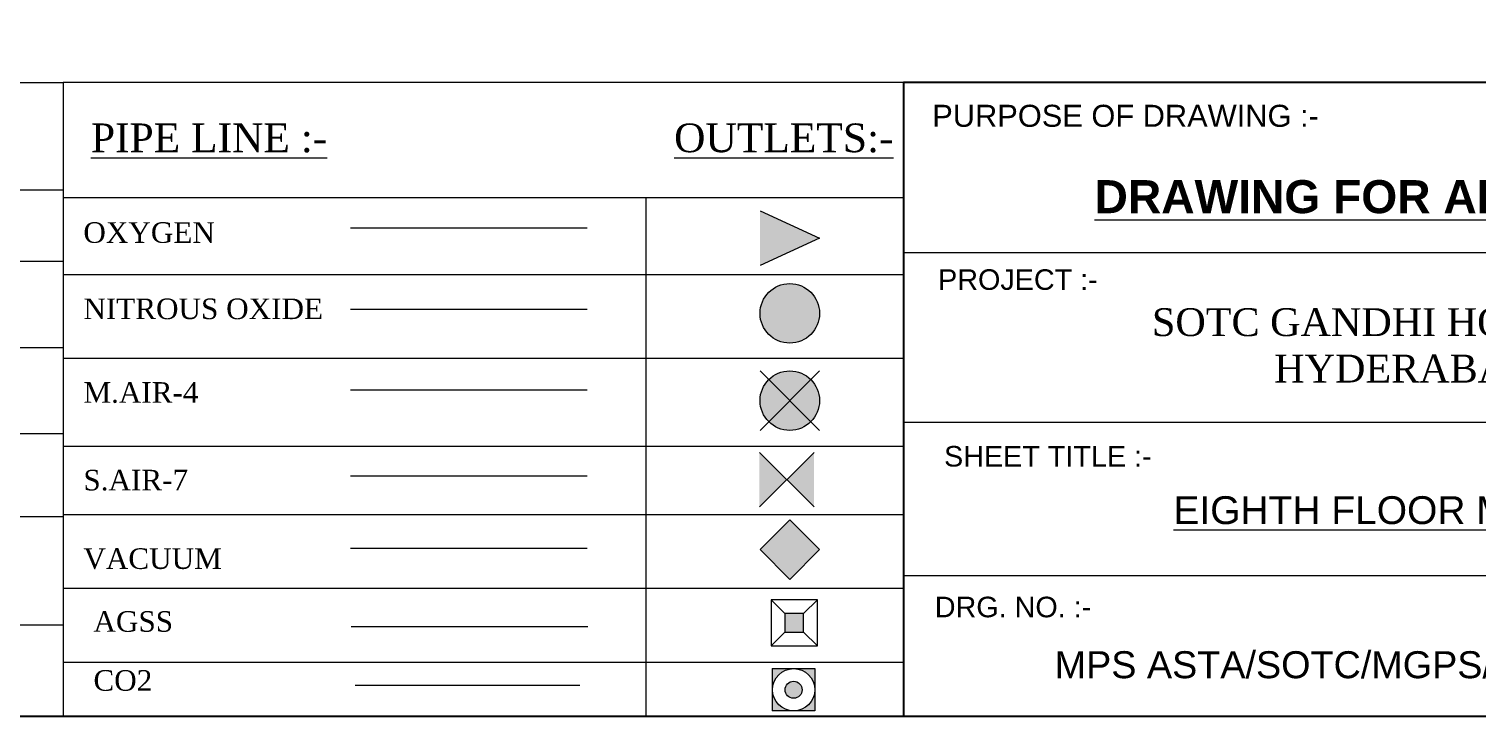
# Model space of a CAD drawing. Header units: metres. Extents: x 11749222 to 11901021, y -3863762 to -3708780.
# Drawn here: x 11804703 to 11843376, y -3863729 to -3845368 of the extents above; entities that cross this region are included whole.
import ezdxf
from ezdxf.enums import TextEntityAlignment as Align

# ---------------------------------------------------------------- set-up
doc = ezdxf.new("R2010")
doc.units = ezdxf.units.M
doc.header["$MEASUREMENT"] = 0
for name, color, linetype in [('A- Format text', 251, 'CONTINUOUS'), ('A0_SHEET FORMAT-KYI$0$G-ANNO-TTLB', 8, 'CONTINUOUS'), ('formate text', 7, 'CONTINUOUS'), ('I-REVISION 6', 8, 'CONTINUOUS'), ('proposed floor pattern', 5, 'CONTINUOUS'), ('TITLE', 251, 'CONTINUOUS')]:
    doc.layers.add(name, color=color, linetype=linetype)
for name, color, linetype, lineweight in [('MEDI AGSS', 173, 'CONTINUOUS', 13), ('MEDI AIR 7', 4, 'CONTINUOUS', 25), ('MEDI AIR-4', 6, 'CONTINUOUS', 25), ('Medi CO2', 30, 'CONTINUOUS', 5), ('MEDI N2O', 5, 'CONTINUOUS', 25), ('MEDI O2', 3, 'CONTINUOUS', 25), ('MEDI VAC', 1, 'CONTINUOUS', 25), ('MGPS', 123, 'CONTINUOUS', 13), ('N2O', 251, 'CONTINUOUS', 18)]:
    doc.layers.add(name, color=color, linetype=linetype, lineweight=lineweight)
doc.styles.add('01_Format A1_Landscape$0$STANDARD', font='times.ttf')
doc.styles.add('FORMATE', font='arialbd.ttf')
doc.styles.add('ROMANTIC', font='romantic.ttf')
doc.styles.add('style3', font='arial.ttf', dxfattribs={"height": 200})

# ---------------------------------------------------------------- blocks, each defined once
blk = doc.blocks.new('A$C3A3D1474')
at = {"layer": 'MEDI AGSS', "lineweight": 15}
h = blk.add_hatch(color=256, dxfattribs=at)
h.dxf.hatch_style = 1
h.paths.add_polyline_path([(258, 255), (-258, 255), (-258, -255), (258, -255)])
for p, q in [((-638, -635), (-638, 635)), ((-638, 635), (638, 635)), ((-638, 635), (-256, 255)), ((256, 255), (638, 635)), ((638, 635), (638, -635)), ((-638, -635), (-256, -255)), ((256, -255), (638, -635)), ((638, -635), (-638, -635))]:
    blk.add_line(p, q, dxfattribs=at)
at = {"layer": 'MEDI AGSS', "lineweight": 15, "elevation": 0}
blk.add_lwpolyline([(-258, 255), (258, 255), (258, -255), (-258, -255)], close=True, dxfattribs=at)
blk = doc.blocks.new('A$C53F779DD')
at = {"layer": 'Medi CO2', "linetype": 'ByBlock', "lineweight": 15}
h = blk.add_hatch(color=30, dxfattribs=at)
h.dxf.hatch_style = 1
h.paths.add_polyline_path([(635, 0), (638, 635), (0, 635, -0.414214)])
h.paths.add_polyline_path([(0, 635), (-638, 635), (-635, 0, -0.414214)])
h.paths.add_polyline_path([(0, -635, -0.414214), (-635, 0), (-638, -635)])
h.paths.add_polyline_path([(638, -635), (635, 0, -0.414214), (0, -635)])
h.paths.add_polyline_path([(255, 0, 1), (-255, 0, 1)])
at = {"layer": 'Medi CO2', "color": 30, "linetype": 'ByBlock', "lineweight": 15}
for p, q in [((-641, 635), (636, 635)), ((-638, -635), (-638, 635)), ((636, 635), (636, -635)), ((636, -635), (-641, -635))]:
    blk.add_line(p, q, dxfattribs=at)
for radius in [635, 255]:
    blk.add_circle((0, 0), radius, dxfattribs=at)

msp = doc.modelspace()

# ---------------------------------------------------------------- hatches: boundary and pattern name
at = {"layer": 'MEDI AIR 7', "lineweight": 15}
h = msp.add_hatch(color=4, dxfattribs=at)
h.dxf.hatch_style = 1
h.paths.add_polyline_path([(11825670.5, -3856682.5), (11824940.7, -3857412.3), (11825670.5, -3858142.1)])
h.paths.add_polyline_path([(11824940.7, -3857412.3), (11824211, -3856682.5), (11824211, -3858142.1)])
at = {"layer": 'MEDI AIR-4', "lineweight": 15}
h = msp.add_hatch(color=256, dxfattribs=at)
h.dxf.hatch_style = 1
h.paths.add_polyline_path([(11825583.5, -3854738), (11825021.5, -3855300), (11825583.5, -3855861.9, 0.1989124), (11825816.2, -3855300, 0.1989124)])
h.paths.add_polyline_path([(11825021.5, -3855300), (11824459.5, -3855861.9, 0.4142136), (11825583.5, -3855861.9)])
h.paths.add_polyline_path([(11824459.5, -3854738, 0.1989124), (11824226.8, -3855300, 0.1989124), (11824459.5, -3855861.9), (11825021.5, -3855300)])
h.paths.add_polyline_path([(11825583.5, -3854738, 0.4142136), (11824459.5, -3854738), (11825021.5, -3855300)])
at = {"layer": 'MEDI N2O', "linetype": 'Continuous', "lineweight": 15}
h = msp.add_hatch(color=5, dxfattribs=at)
h.dxf.hatch_style = 1
h.paths.add_polyline_path([(11825583.5, -3852405.9), (11825021.5, -3852967.8), (11825583.5, -3853529.8, 0.1989124), (11825816.2, -3852967.8, 0.1989124)])
h.paths.add_polyline_path([(11825021.5, -3852967.8), (11824459.5, -3853529.8, 0.4142136), (11825583.5, -3853529.8)])
h.paths.add_polyline_path([(11824459.5, -3852405.9, 0.1989124), (11824226.8, -3852967.8, 0.1989124), (11824459.5, -3853529.8), (11825021.5, -3852967.8)])
h.paths.add_polyline_path([(11825583.5, -3852405.9, 0.4142136), (11824459.5, -3852405.9), (11825021.5, -3852967.8)])
at = {"layer": 'MEDI O2', "lineweight": 15}
h = msp.add_hatch(color=256, dxfattribs=at)
h.dxf.hatch_style = 1
h.paths.add_polyline_path([(11824226.8, -3850227.7), (11824226.8, -3851689.6), (11825816.2, -3850958.6)])
at = {"layer": 'MEDI VAC', "lineweight": 15}
h = msp.add_hatch(color=256, dxfattribs=at)
h.dxf.hatch_style = 1
h.paths.add_polyline_path([(11825021.5, -3860077.2), (11825816.2, -3859282.5), (11825021.5, -3858487.7), (11824226.8, -3859282.5)])

# ---------------------------------------------------------------- linework, layer by layer
at = {"layer": 'A0_SHEET FORMAT-KYI$0$G-ANNO-TTLB', "color": 7}
msp.add_lwpolyline([(11828060.4, -3863728.8), (11850682.5, -3863728.8), (11850682.5, -3846802.3), (11828060.4, -3846802.3)], close=True, dxfattribs=at)
at = {"layer": 'I-REVISION 6', "color": 7}
msp.add_lwpolyline([(11771693.7, -3708780.2), (11771693.7, -3863728.8), (11881253.4, -3863728.8), (11881253.4, -3708780.2)], close=True, dxfattribs=at)
at = {"layer": 'MEDI AGSS', "lineweight": 15}
msp.add_line((11813308.7, -3861334.9), (11819629, -3861334.9), dxfattribs=at)
at = {"layer": 'MEDI AIR 7', "color": 4, "lineweight": 15}
for p, q in [((11824211, -3856682.5, -1703198.1), (11825670.5, -3858142.1, -1703198.1)), ((11825670.5, -3856682.5, -1703198.1), (11824211, -3858142.1, -1703198.1)), ((11813288.5, -3857310.4), (11819608.7, -3857310.4))]:
    msp.add_line(p, q, dxfattribs=at)
at = {"layer": 'MEDI AIR-4', "lineweight": 15}
for p, q in [((11824226.8, -3854505.2, -1218159.9), (11825816.2, -3856094.7, -1218159.9)), ((11825816.2, -3854505.2, -1218159.9), (11824226.8, -3856094.7, -1218159.9)), ((11813288.5, -3855011.4), (11819608.7, -3855011.4))]:
    msp.add_line(p, q, dxfattribs=at)
msp.add_circle((11825021.5, -3855300, -1218159.9), 794.7, dxfattribs=at)
at = {"layer": 'Medi CO2', "color": 30, "linetype": 'ByBlock', "lineweight": 15}
msp.add_line((11813411.9, -3862907.2), (11819417.8, -3862907.2), dxfattribs=at)
at = {"layer": 'MEDI N2O', "color": 5, "linetype": 'Continuous', "lineweight": 15}
msp.add_line((11813288.5, -3852853.4), (11819608.7, -3852853.4), dxfattribs=at)
msp.add_circle((11825021.5, -3852967.8, -917023.7), 794.7, dxfattribs=at)
at = {"layer": 'MEDI O2', "lineweight": 15}
for p, q in [((11824226.8, -3850227.7, -466477.3), (11825816.2, -3850958.6, -466477.3)), ((11825816.2, -3850958.6, -466477.3), (11824226.8, -3851689.6, -466477.3))]:
    msp.add_line(p, q, dxfattribs=at)
at = {"layer": 'MEDI O2', "color": 3, "lineweight": 15}
msp.add_line((11813288.5, -3850685.5), (11819608.7, -3850685.5), dxfattribs=at)
at = {"layer": 'MEDI VAC', "lineweight": 15}
for p, q in [((11825021.5, -3858487.7, -1834047.5), (11824226.8, -3859282.5, -1834047.5)), ((11825816.2, -3859282.5, -1834047.5), (11825021.5, -3858487.7, -1834047.5)), ((11813288.5, -3859241), (11819608.7, -3859241)), ((11824226.8, -3859282.5, -1834047.5), (11825021.5, -3860077.2, -1834047.5)), ((11825021.5, -3860077.2, -1834047.5), (11825816.2, -3859282.5, -1834047.5))]:
    msp.add_line(p, q, dxfattribs=at)
at = {"layer": 'MGPS', "color": 7, "lineweight": 15}
msp.add_line((11842280.6, -3846802.3), (11839014.3, -3846802.3), dxfattribs=at)
at = {"layer": 'proposed floor pattern', "color": 7, "lineweight": 15, "ltscale": 100}
for p, q in [((11850682.5, -3851348.8), (11828060.4, -3851348.8)), ((11850682.5, -3855882.1), (11828060.4, -3855882.1)), ((11850682.5, -3855882.1), (11828060.4, -3855882.1)), ((11850682.5, -3859983.5), (11828060.4, -3859983.5))]:
    msp.add_line(p, q, dxfattribs=at)
at = {"layer": 'TITLE', "color": 7, "lineweight": 15}
for p, q in [((11799111.3, -3849664), (11805612.7, -3849664)), ((11805615.7, -3849872.2), (11828060.4, -3849872.2)), ((11821189.9, -3863728.8), (11821189.9, -3849872.2)), ((11788308.6, -3851574.8), (11805615.7, -3851574.8)), ((11805615.7, -3851933.5), (11828060.4, -3851933.5)), ((11788308.6, -3853875.8), (11805615.7, -3853875.8)), ((11805615.7, -3854165.3), (11828060.4, -3854165.3)), ((11788308.6, -3856176.7), (11805615.7, -3856176.7)), ((11805615.7, -3856518.4), (11828060.4, -3856518.4)), ((11788308.6, -3858400.6), (11805615.7, -3858400.6)), ((11805615.7, -3858340.6), (11828060.4, -3858340.6)), ((11805615.7, -3860314.4), (11828060.4, -3860314.4)), ((11805615.7, -3861302.5), (11788308.6, -3861302.5)), ((11805615.7, -3862288.3), (11828060.4, -3862288.3)), ((11825703.6, -3863728.8), (11848148.4, -3863728.8))]:
    msp.add_line(p, q, dxfattribs=at)
for points in [[(11788307.5, -3863728.8), (11788306.8, -3846802.3), (11805615.7, -3846802.3), (11805616.4, -3863728.8)], [(11828061.4, -3846802.3), (11805616.6, -3846802.3), (11805615.7, -3863728.8), (11828060.4, -3863728.8)]]:
    msp.add_lwpolyline(points, close=True, dxfattribs=at)
at = {"layer": 'TITLE', "color": 7, "lineweight": 15, "const_width": 2.01}
msp.add_lwpolyline([(11810085.7, -3846802.3), (11839016.8, -3846802.3)], dxfattribs=at)

# ---------------------------------------------------------------- block references
at = {"layer": 'MEDI AGSS', "lineweight": 15, "xscale": -0.9715539462393842, "yscale": 0.9715539462393842, "zscale": 0.9715539462393842, "rotation": 180}
msp.add_blockref('A$C3A3D1474', (11825141.5, -3861236.5), dxfattribs=at)
at = {"layer": 'Medi CO2', "color": 30, "linetype": 'ByBlock', "lineweight": 15, "xscale": 0.8891257748535254, "yscale": 0.8891257748535254, "zscale": 0.8891257748535254}
msp.add_blockref('A$C53F779DD', (11825124.9, -3863026), dxfattribs=at)

# ---------------------------------------------------------------- texts
at = {"layer": 'A- Format text', "color": 6, "ltscale": 500, "insert": (11834325.9, -3852829.7, -1275116), "char_height": 744.598, "width": 14326.798, "attachment_point": 1, "style": '01_Format A1_Landscape$0$STANDARD'}
msp.add_mtext('\\pxqc;SOTC GANDHI HOSPITAL, HYDERABAD', dxfattribs=at)
at = {"layer": 'formate text', "color": 7, "lineweight": 15, "ltscale": 100, "style": 'style3'}
for s, height, p in [('PURPOSE OF DRAWING :-', 588.601, (11828827.9, -3847983.1)), ('PROJECT :- ', 549.422, (11828983.6, -3852340.1))]:
    msp.add_text(s, height=height, dxfattribs=at).set_placement(p)
at = {"layer": 'formate text', "color": 7, "lineweight": 15, "style": 'FORMATE'}
msp.add_text('%%UDRAWING FOR APPROVAL', height=882.902, dxfattribs=at).set_placement((11849330.1, -3850291.2), align=Align.RIGHT)
at = {"layer": 'formate text', "color": 1, "lineweight": 15, "ltscale": 100, "style": 'style3'}
msp.add_text('%%UEIGHTH FLOOR MGPS PLAN', height=744.598, dxfattribs=at).set_placement((11835266.7, -3858599.3, 2053.8))
at = {"layer": 'MGPS', "color": 7, "lineweight": 15, "style": 'style3'}
for s, p in [('SHEET TITLE :-', (11829141.9, -3857061.1)), ('DRG. NO. :-', (11828895.2, -3861089))]:
    msp.add_text(s, height=549.422, dxfattribs=at).set_placement(p)
at = {"layer": 'MGPS', "color": 7, "lineweight": 15, "insert": (11832096, -3861996.1), "char_height": 721.604, "attachment_point": 1, "style": 'style3'}
msp.add_mtext_dynamic_manual_height_columns('MPS ASTA/SOTC/MGPS/GANDHI/01', width=20947.52, gutter_width=15, heights=[0], dxfattribs=at)
at = {"layer": 'N2O', "color": 22, "lineweight": 15, "style": 'ROMANTIC', "width": 1}
for s, p in [('%%UPIPE LINE :-', (11806359, -3848661.2)), ('%%UOUTLETS:-', (11821933.2, -3848661.2))]:
    msp.add_text(s, height=767.54, dxfattribs=at).set_placement(p)
at = {"layer": 'TITLE', "color": 7, "lineweight": 15, "style": 'ROMANTIC', "width": 1}
for s, height, p in [('OXYGEN ', 550.67, (11806156.8, -3851083.4, 261.4)), ('NITROUS OXIDE', 550.671, (11806156.8, -3853122, 261.4)), ('M.AIR-4', 550.67, (11806156.8, -3855356.8, 261.4)), ('S.AIR-7', 550.67, (11806156.8, -3857698.6, 261.4)), ('VACUUM', 550.67, (11806156.8, -3859797.2, 261.4)), ('AGSS', 550.67, (11806425.4, -3861476.4, 261.4)), ('CO2', 550.67, (11806425.4, -3863052.7, 261.4))]:
    msp.add_text(s, height=height, dxfattribs=at).set_placement(p)

doc.saveas('drawing.dxf')
